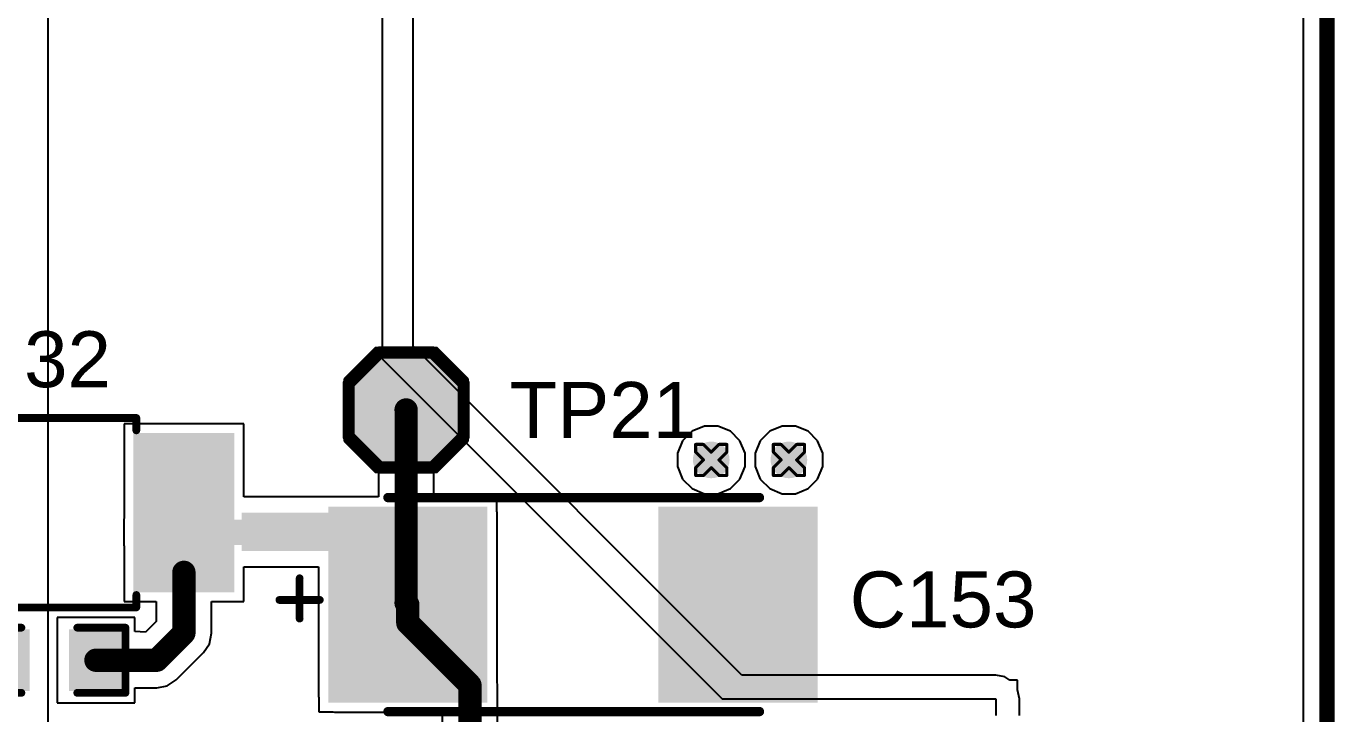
# Model space of a CAD drawing. Header units: inches. Extents: x -11 to 5379, y 0 to 5429.
# Drawn here: x 322.73 to 344.13, y 31.78 to 43.03 of the extents above; entities that cross this region are included whole.
import ezdxf

# ---------------------------------------------------------------- set-up
doc = ezdxf.new("R2010")
doc.units = ezdxf.units.IN
for name, color, linetype in [('Board Outline', 216, 'Continuous'), ('Bottom Layer', 5, 'Continuous'), ('Drill Drawing', 1, 'Continuous'), ('GND', 16, 'Continuous'), ('PWR', 76, 'Continuous'), ('Top Layer', 1, 'Continuous'), ('Top Overlay', 2, 'Continuous'), ('Top Paste', 8, 'Continuous'), ('Top Solder', 216, 'Continuous'), ('Via Holes', 16, 'Continuous')]:
    doc.layers.add(name, color=color, linetype=linetype)
doc.styles.add('Arial', font='', dxfattribs={"height": 0.2})
doc.styles.get('Arial').set_extended_font_data('Arial')

# ---------------------------------------------------------------- blocks, each defined once
blk = doc.blocks.new('VSSOP_8_0_65___94')
at = {"layer": 'Top Layer'}
for points in [[(-1.475, 1.2), (-1.475, 0.75), (-2.925, 0.75), (-2.925, 1.2)], [(2.925, 1.2), (2.925, 0.75), (1.475, 0.75), (1.475, 1.2)], [(-1.475, 0.55), (-1.475, 0.1), (-2.925, 0.1), (-2.925, 0.55)], [(2.925, 0.55), (2.925, 0.1), (1.475, 0.1), (1.475, 0.55)], [(-1.475, -0.1), (-1.475, -0.55), (-2.925, -0.55), (-2.925, -0.1)], [(2.925, -0.1), (2.925, -0.55), (1.475, -0.55), (1.475, -0.1)], [(-1.475, -0.75), (-1.475, -1.2), (-2.925, -1.2), (-2.925, -0.75)], [(2.925, -0.75), (2.925, -1.2), (1.475, -1.2), (1.475, -0.75)]]:
    blk.add_hatch(color=1, dxfattribs=at).paths.add_polyline_path(points)
at = {"layer": 'Top Paste'}
for points in [[(-1.475, 1.2), (-1.475, 0.75), (-2.925, 0.75), (-2.925, 1.2)], [(2.925, 1.2), (2.925, 0.75), (1.475, 0.75), (1.475, 1.2)], [(-1.475, 0.55), (-1.475, 0.1), (-2.925, 0.1), (-2.925, 0.55)], [(2.925, 0.55), (2.925, 0.1), (1.475, 0.1), (1.475, 0.55)], [(-1.475, -0.1), (-1.475, -0.55), (-2.925, -0.55), (-2.925, -0.1)], [(2.925, -0.1), (2.925, -0.55), (1.475, -0.55), (1.475, -0.1)], [(-1.475, -0.75), (-1.475, -1.2), (-2.925, -1.2), (-2.925, -0.75)], [(2.925, -0.75), (2.925, -1.2), (1.475, -1.2), (1.475, -0.75)]]:
    blk.add_hatch(color=8, dxfattribs=at).paths.add_polyline_path(points)
at = {"layer": 'Top Solder'}
for points in [[(-1.373, 1.302), (-1.373, 0.648), (-3.027, 0.648), (-3.027, 1.302)], [(3.027, 1.302), (3.027, 0.648), (1.373, 0.648), (1.373, 1.302)], [(-1.373, 0.652), (-1.373, -0.002), (-3.027, -0.002), (-3.027, 0.652)], [(3.027, 0.652), (3.027, -0.002), (1.373, -0.002), (1.373, 0.652)], [(-1.373, 0.002), (-1.373, -0.652), (-3.027, -0.652), (-3.027, 0.002)], [(3.027, 0.002), (3.027, -0.652), (1.373, -0.652), (1.373, 0.002)], [(-1.373, -0.648), (-1.373, -1.302), (-3.027, -1.302), (-3.027, -0.648)], [(3.027, -0.648), (3.027, -1.302), (1.373, -1.302), (1.373, -0.648)]]:
    blk.add_hatch(color=216, dxfattribs=at).paths.add_polyline_path(points)
at = {"layer": 'Top Overlay'}
for points in [[(-1.422, 1.346, 0.127, 0.127, 0), (-1.422, 1.549, 0.127, 0.127, 0)], [(-1.422, 1.549, 0.127, 0.127, 0), (1.422, 1.549, 0.127, 0.127, 0)], [(1.422, 1.346, 0.127, 0.127, 0), (1.422, 1.549, 0.127, 0.127, 0)], [(-3.226, 1.143, 0.127, 0.127, 0), (-3.099, 1.016, 0.127, 0.127, 0)], [(-3.226, 0.889, 0.127, 0.127, 0), (-3.226, 1.143, 0.127, 0.127, 0)], [(-3.226, 0.889, 0.127, 0.127, 0), (-3.099, 1.016, 0.127, 0.127, 0)], [(-1.422, -1.549, 0.127, 0.127, 0), (-1.422, -1.346, 0.127, 0.127, 0)], [(1.422, -1.549, 0.127, 0.127, 0), (1.422, -1.346, 0.127, 0.127, 0)], [(-1.422, -1.549, 0.127, 0.127, 0), (1.422, -1.549, 0.127, 0.127, 0)]]:
    blk.add_lwpolyline(points, format="xyseb", dxfattribs=at)
for points in [[(-1.454, 1.549, 0.0635, 0.0635, 1), (-1.391, 1.549, 0.0635, 0.0635, 1)], [(-1.454, 1.549, 0.0635, 0.0635, 1), (-1.391, 1.549, 0.0635, 0.0635, 1)], [(1.391, 1.549, 0.0635, 0.0635, 1), (1.454, 1.549, 0.0635, 0.0635, 1)], [(1.391, 1.549, 0.0635, 0.0635, 1), (1.454, 1.549, 0.0635, 0.0635, 1)], [(-1.454, 1.346, 0.0635, 0.0635, 1), (-1.391, 1.346, 0.0635, 0.0635, 1)], [(1.391, 1.346, 0.0635, 0.0635, 1), (1.454, 1.346, 0.0635, 0.0635, 1)], [(-3.258, 1.143, 0.0635, 0.0635, 1), (-3.194, 1.143, 0.0635, 0.0635, 1)], [(-3.258, 1.143, 0.0635, 0.0635, 1), (-3.194, 1.143, 0.0635, 0.0635, 1)], [(-3.131, 1.016, 0.0635, 0.0635, 1), (-3.067, 1.016, 0.0635, 0.0635, 1)], [(-3.131, 1.016, 0.0635, 0.0635, 1), (-3.067, 1.016, 0.0635, 0.0635, 1)], [(-3.258, 0.889, 0.0635, 0.0635, 1), (-3.194, 0.889, 0.0635, 0.0635, 1)], [(-3.258, 0.889, 0.0635, 0.0635, 1), (-3.194, 0.889, 0.0635, 0.0635, 1)], [(-1.454, -1.346, 0.0635, 0.0635, 1), (-1.391, -1.346, 0.0635, 0.0635, 1)], [(1.391, -1.346, 0.0635, 0.0635, 1), (1.454, -1.346, 0.0635, 0.0635, 1)], [(-1.454, -1.549, 0.0635, 0.0635, 1), (-1.391, -1.549, 0.0635, 0.0635, 1)], [(-1.454, -1.549, 0.0635, 0.0635, 1), (-1.391, -1.549, 0.0635, 0.0635, 1)], [(1.391, -1.549, 0.0635, 0.0635, 1), (1.454, -1.549, 0.0635, 0.0635, 1)], [(1.391, -1.549, 0.0635, 0.0635, 1), (1.454, -1.549, 0.0635, 0.0635, 1)]]:
    blk.add_lwpolyline(points, format="xyseb", close=True, dxfattribs=at)
blk = doc.blocks.new('T__________162')
at = {"layer": 'Top Layer'}
blk.add_hatch(color=1, dxfattribs=at).paths.add_polyline_path([(0.381, 0.762), (-0.381, 0.762), (-0.762, 0.381), (-0.762, -0.381), (-0.381, -0.762), (0.381, -0.762), (0.762, -0.381), (0.762, 0.381)])
at = {"layer": 'Top Paste'}
blk.add_hatch(color=8, dxfattribs=at).paths.add_polyline_path([(0.381, 0.762), (-0.381, 0.762), (-0.762, 0.381), (-0.762, -0.381), (-0.381, -0.762), (0.381, -0.762), (0.762, -0.381), (0.762, 0.381)])
at = {"layer": 'Top Solder'}
blk.add_hatch(color=216, dxfattribs=at).paths.add_polyline_path([(0.432, 0.864), (-0.432, 0.864), (-0.864, 0.432), (-0.864, -0.432), (-0.432, -0.864), (0.432, -0.864), (0.864, -0.432), (0.864, 0.432)])
at = {"layer": 'Top Overlay'}
for points in [[(-0.94, 0.432, 0.2, 0.2, 0), (-0.432, 0.94, 0.2, 0.2, 0)], [(-0.432, 0.94, 0.2, 0.2, 0), (0.432, 0.94, 0.2, 0.2, 0)], [(0.432, 0.94, 0.2, 0.2, 0), (0.94, 0.432, 0.2, 0.2, 0)], [(-0.94, -0.432, 0.2, 0.2, 0), (-0.94, 0.432, 0.2, 0.2, 0)], [(0.94, -0.432, 0.2, 0.2, 0), (0.94, 0.432, 0.2, 0.2, 0)], [(-0.94, -0.432, 0.2, 0.2, 0), (-0.432, -0.94, 0.2, 0.2, 0)], [(0.432, -0.94, 0.2, 0.2, 0), (0.94, -0.432, 0.2, 0.2, 0)], [(-0.432, -0.94, 0.2, 0.2, 0), (0.432, -0.94, 0.2, 0.2, 0)]]:
    blk.add_lwpolyline(points, format="xyseb", dxfattribs=at)
for points in [[(-0.482, 0.94, 0.1, 0.1, 1), (-0.382, 0.94, 0.1, 0.1, 1)], [(-0.482, 0.94, 0.1, 0.1, 1), (-0.382, 0.94, 0.1, 0.1, 1)], [(0.382, 0.94, 0.1, 0.1, 1), (0.482, 0.94, 0.1, 0.1, 1)], [(0.382, 0.94, 0.1, 0.1, 1), (0.482, 0.94, 0.1, 0.1, 1)], [(-0.99, 0.432, 0.1, 0.1, 1), (-0.89, 0.432, 0.1, 0.1, 1)], [(-0.99, 0.432, 0.1, 0.1, 1), (-0.89, 0.432, 0.1, 0.1, 1)], [(0.89, 0.432, 0.1, 0.1, 1), (0.99, 0.432, 0.1, 0.1, 1)], [(0.89, 0.432, 0.1, 0.1, 1), (0.99, 0.432, 0.1, 0.1, 1)], [(-0.99, -0.432, 0.1, 0.1, 1), (-0.89, -0.432, 0.1, 0.1, 1)], [(-0.99, -0.432, 0.1, 0.1, 1), (-0.89, -0.432, 0.1, 0.1, 1)], [(0.89, -0.432, 0.1, 0.1, 1), (0.99, -0.432, 0.1, 0.1, 1)], [(0.89, -0.432, 0.1, 0.1, 1), (0.99, -0.432, 0.1, 0.1, 1)], [(-0.482, -0.94, 0.1, 0.1, 1), (-0.382, -0.94, 0.1, 0.1, 1)], [(-0.482, -0.94, 0.1, 0.1, 1), (-0.382, -0.94, 0.1, 0.1, 1)], [(0.382, -0.94, 0.1, 0.1, 1), (0.482, -0.94, 0.1, 0.1, 1)], [(0.382, -0.94, 0.1, 0.1, 1), (0.482, -0.94, 0.1, 0.1, 1)]]:
    blk.add_lwpolyline(points, format="xyseb", close=True, dxfattribs=at)
blk = doc.blocks.new('C___0603_581')
at = {"layer": 'Top Layer'}
for points in [[(-0.381, 0.445), (-0.381, -0.445), (-1.143, -0.445), (-1.143, 0.445)], [(1.143, 0.445), (1.143, -0.445), (0.381, -0.445), (0.381, 0.445)]]:
    blk.add_hatch(color=1, dxfattribs=at).paths.add_polyline_path(points)
at = {"layer": 'Top Paste'}
for points in [[(-0.381, 0.445), (-0.381, -0.445), (-1.143, -0.445), (-1.143, 0.445)], [(1.143, 0.445), (1.143, -0.445), (0.381, -0.445), (0.381, 0.445)]]:
    blk.add_hatch(color=8, dxfattribs=at).paths.add_polyline_path(points)
at = {"layer": 'Top Solder'}
for points in [[(-0.321, 0.504), (-0.321, -0.504), (-1.203, -0.504), (-1.203, 0.504)], [(1.203, 0.504), (1.203, -0.504), (0.321, -0.504), (0.321, 0.504)]]:
    blk.add_hatch(color=216, dxfattribs=at).paths.add_polyline_path(points)
at = {"layer": 'Top Overlay'}
for points in [[(-1.245, 0.533, 0.127, 0.127, 0), (-0.457, 0.533, 0.127, 0.127, 0)], [(-1.245, -0.533, 0.127, 0.127, 0), (-1.245, 0.533, 0.127, 0.127, 0)], [(0.457, 0.533, 0.127, 0.127, 0), (1.245, 0.533, 0.127, 0.127, 0)], [(1.245, -0.533, 0.127, 0.127, 0), (1.245, 0.533, 0.127, 0.127, 0)], [(-1.245, -0.533, 0.127, 0.127, 0), (-0.457, -0.533, 0.127, 0.127, 0)], [(0.457, -0.533, 0.127, 0.127, 0), (1.245, -0.533, 0.127, 0.127, 0)]]:
    blk.add_lwpolyline(points, format="xyseb", dxfattribs=at)
for points in [[(-1.276, 0.533, 0.0635, 0.0635, 1), (-1.213, 0.533, 0.0635, 0.0635, 1)], [(-1.276, 0.533, 0.0635, 0.0635, 1), (-1.213, 0.533, 0.0635, 0.0635, 1)], [(-0.489, 0.533, 0.0635, 0.0635, 1), (-0.425, 0.533, 0.0635, 0.0635, 1)], [(0.425, 0.533, 0.0635, 0.0635, 1), (0.489, 0.533, 0.0635, 0.0635, 1)], [(1.213, 0.533, 0.0635, 0.0635, 1), (1.276, 0.533, 0.0635, 0.0635, 1)], [(1.213, 0.533, 0.0635, 0.0635, 1), (1.276, 0.533, 0.0635, 0.0635, 1)], [(-1.276, -0.533, 0.0635, 0.0635, 1), (-1.213, -0.533, 0.0635, 0.0635, 1)], [(-1.276, -0.533, 0.0635, 0.0635, 1), (-1.213, -0.533, 0.0635, 0.0635, 1)], [(-0.489, -0.533, 0.0635, 0.0635, 1), (-0.425, -0.533, 0.0635, 0.0635, 1)], [(0.425, -0.533, 0.0635, 0.0635, 1), (0.489, -0.533, 0.0635, 0.0635, 1)], [(1.213, -0.533, 0.0635, 0.0635, 1), (1.276, -0.533, 0.0635, 0.0635, 1)], [(1.213, -0.533, 0.0635, 0.0635, 1), (1.276, -0.533, 0.0635, 0.0635, 1)]]:
    blk.add_lwpolyline(points, format="xyseb", close=True, dxfattribs=at)
blk = doc.blocks.new('C____C_582')
at = {"layer": 'Top Layer'}
for points in [[(-3.9, 1.5), (-1.5, 1.5), (-1.5, -1.5), (-3.9, -1.5)], [(1.5, 1.5), (3.9, 1.5), (3.9, -1.5), (1.5, -1.5)]]:
    blk.add_hatch(color=1, dxfattribs=at).paths.add_polyline_path(points)
at = {"layer": 'Top Paste'}
for points in [[(-3.9, 1.5), (-1.5, 1.5), (-1.5, -1.5), (-3.9, -1.5)], [(1.5, 1.5), (3.9, 1.5), (3.9, -1.5), (1.5, -1.5)]]:
    blk.add_hatch(color=8, dxfattribs=at).paths.add_polyline_path(points)
at = {"layer": 'Top Solder'}
for points in [[(-4.002, 1.602), (-1.398, 1.602), (-1.398, -1.602), (-4.002, -1.602)], [(1.398, 1.602), (4.002, 1.602), (4.002, -1.602), (1.398, -1.602)]]:
    blk.add_hatch(color=216, dxfattribs=at).paths.add_polyline_path(points)
at = {"layer": 'Top Overlay'}
for points in [[(-3.025, 1.75, 0.152, 0.152, 0), (3.05, 1.75, 0.152, 0.152, 0)], [(-4.469, -0.229, 0.127, 0.127, 0), (-4.469, 0.431, 0.127, 0.127, 0)], [(-4.799, 0.076, 0.127, 0.127, 0), (-4.138, 0.076, 0.127, 0.127, 0)], [(-3.025, -1.75, 0.152, 0.152, 0), (3.05, -1.75, 0.152, 0.152, 0)]]:
    blk.add_lwpolyline(points, format="xyseb", dxfattribs=at)
for points in [[(-3.063, 1.75, 0.0762, 0.0762, 1), (-2.987, 1.75, 0.0762, 0.0762, 1)], [(3.012, 1.75, 0.0762, 0.0762, 1), (3.088, 1.75, 0.0762, 0.0762, 1)], [(-4.5, 0.431, 0.0635, 0.0635, 1), (-4.437, 0.431, 0.0635, 0.0635, 1)], [(-4.831, 0.076, 0.0635, 0.0635, 1), (-4.767, 0.076, 0.0635, 0.0635, 1)], [(-4.17, 0.076, 0.0635, 0.0635, 1), (-4.107, 0.076, 0.0635, 0.0635, 1)], [(-4.5, -0.229, 0.0635, 0.0635, 1), (-4.437, -0.229, 0.0635, 0.0635, 1)], [(-3.063, -1.75, 0.0762, 0.0762, 1), (-2.987, -1.75, 0.0762, 0.0762, 1)], [(3.012, -1.75, 0.0762, 0.0762, 1), (3.088, -1.75, 0.0762, 0.0762, 1)]]:
    blk.add_lwpolyline(points, format="xyseb", close=True, dxfattribs=at)

msp = doc.modelspace()

# ---------------------------------------------------------------- hatches: boundary and pattern name
at = {"layer": 'Bottom Layer'}
h = msp.add_hatch(color=5, dxfattribs=at)
edge = h.paths.add_edge_path()
edge.add_arc((333.931, 35.937), 0.3, 0, 360)
h = msp.add_hatch(color=5, dxfattribs=at)
edge = h.paths.add_edge_path()
edge.add_arc((335.201, 35.937), 0.3, 0, 360)
at = {"layer": 'GND'}
h = msp.add_hatch(color=16, dxfattribs=at)
edge = h.paths.add_edge_path()
edge.add_arc((333.931, 35.937), 0.3, 0, 360)
h = msp.add_hatch(color=16, dxfattribs=at)
edge = h.paths.add_edge_path()
edge.add_arc((335.201, 35.937), 0.3, 0, 360)
at = {"layer": 'PWR'}
h = msp.add_hatch(color=76, dxfattribs=at)
edge = h.paths.add_edge_path()
edge.add_arc((333.931, 35.937), 0.3, 0, 360)
h = msp.add_hatch(color=76, dxfattribs=at)
edge = h.paths.add_edge_path()
edge.add_arc((335.201, 35.937), 0.3, 0, 360)
at = {"layer": 'Top Layer'}
h = msp.add_hatch(color=1, dxfattribs=at)
edge = h.paths.add_edge_path()
edge.add_arc((333.931, 35.937), 0.3, 0, 360)
h = msp.add_hatch(color=1, dxfattribs=at)
edge = h.paths.add_edge_path()
edge.add_arc((335.201, 35.937), 0.3, 0, 360)
for points in [[(324.584, 34.546), (330.17, 34.546), (330.17, 34.96), (324.584, 34.96)], [(326.251, 34.445), (330.17, 34.445), (330.17, 35.074), (326.251, 35.074)], [(327.77, 32.071), (330.17, 32.071), (330.17, 35.071), (327.77, 35.071)]]:
    msp.add_hatch(color=1, dxfattribs=at).paths.add_polyline_path(points)
at = {"layer": 'Via Holes'}
h = msp.add_hatch(color=7, dxfattribs=at)
edge = h.paths.add_edge_path()
edge.add_arc((333.931, 35.937), 0.15, 0, 360)
h = msp.add_hatch(color=7, dxfattribs=at)
edge = h.paths.add_edge_path()
edge.add_arc((335.201, 35.937), 0.15, 0, 360)

# ---------------------------------------------------------------- linework, layer by layer
at = {"layer": 'Board Outline'}
msp.add_lwpolyline([(344, 0, 0.254, 0.254, 0), (344, 110, 0.254, 0.254, 0)], format="xyseb", dxfattribs=at)
at = {"layer": 'Bottom Layer'}
msp.add_line((343.612, 100.329), (343.612, 9.672), dxfattribs=at)
at = {"layer": 'Drill Drawing'}
for points in [[(333.677, 36.064, 0.0508, 0.0508, 0), (333.677, 36.191, 0.0508, 0.0508, 0)], [(333.677, 36.191, 0.0508, 0.0508, 0), (333.804, 36.191, 0.0508, 0.0508, 0)], [(333.804, 36.191, 0.0508, 0.0508, 0), (333.931, 36.064, 0.0508, 0.0508, 0)], [(333.931, 36.064, 0.0508, 0.0508, 0), (334.058, 36.191, 0.0508, 0.0508, 0)], [(334.058, 36.191, 0.0508, 0.0508, 0), (334.185, 36.191, 0.0508, 0.0508, 0)], [(334.185, 36.064, 0.0508, 0.0508, 0), (334.185, 36.191, 0.0508, 0.0508, 0)], [(334.947, 36.064, 0.0508, 0.0508, 0), (334.947, 36.191, 0.0508, 0.0508, 0)], [(334.947, 36.191, 0.0508, 0.0508, 0), (335.074, 36.191, 0.0508, 0.0508, 0)], [(335.074, 36.191, 0.0508, 0.0508, 0), (335.201, 36.064, 0.0508, 0.0508, 0)], [(335.201, 36.064, 0.0508, 0.0508, 0), (335.328, 36.191, 0.0508, 0.0508, 0)], [(335.328, 36.191, 0.0508, 0.0508, 0), (335.455, 36.191, 0.0508, 0.0508, 0)], [(335.455, 36.064, 0.0508, 0.0508, 0), (335.455, 36.191, 0.0508, 0.0508, 0)], [(333.677, 36.064, 0.0508, 0.0508, 0), (333.804, 35.937, 0.0508, 0.0508, 0)], [(333.677, 35.81, 0.0508, 0.0508, 0), (333.804, 35.937, 0.0508, 0.0508, 0)], [(334.058, 35.937, 0.0508, 0.0508, 0), (334.185, 36.064, 0.0508, 0.0508, 0)], [(334.058, 35.937, 0.0508, 0.0508, 0), (334.185, 35.81, 0.0508, 0.0508, 0)], [(334.947, 36.064, 0.0508, 0.0508, 0), (335.074, 35.937, 0.0508, 0.0508, 0)], [(334.947, 35.81, 0.0508, 0.0508, 0), (335.074, 35.937, 0.0508, 0.0508, 0)], [(335.328, 35.937, 0.0508, 0.0508, 0), (335.455, 36.064, 0.0508, 0.0508, 0)], [(335.328, 35.937, 0.0508, 0.0508, 0), (335.455, 35.81, 0.0508, 0.0508, 0)], [(333.677, 35.683, 0.0508, 0.0508, 0), (333.677, 35.81, 0.0508, 0.0508, 0)], [(333.804, 35.683, 0.0508, 0.0508, 0), (333.931, 35.81, 0.0508, 0.0508, 0)], [(333.931, 35.81, 0.0508, 0.0508, 0), (334.058, 35.683, 0.0508, 0.0508, 0)], [(334.185, 35.683, 0.0508, 0.0508, 0), (334.185, 35.81, 0.0508, 0.0508, 0)], [(334.947, 35.683, 0.0508, 0.0508, 0), (334.947, 35.81, 0.0508, 0.0508, 0)], [(335.074, 35.683, 0.0508, 0.0508, 0), (335.201, 35.81, 0.0508, 0.0508, 0)], [(335.201, 35.81, 0.0508, 0.0508, 0), (335.328, 35.683, 0.0508, 0.0508, 0)], [(335.455, 35.683, 0.0508, 0.0508, 0), (335.455, 35.81, 0.0508, 0.0508, 0)], [(333.677, 35.683, 0.0508, 0.0508, 0), (333.804, 35.683, 0.0508, 0.0508, 0)], [(334.058, 35.683, 0.0508, 0.0508, 0), (334.185, 35.683, 0.0508, 0.0508, 0)], [(334.947, 35.683, 0.0508, 0.0508, 0), (335.074, 35.683, 0.0508, 0.0508, 0)], [(335.328, 35.683, 0.0508, 0.0508, 0), (335.455, 35.683, 0.0508, 0.0508, 0)]]:
    msp.add_lwpolyline(points, format="xyseb", dxfattribs=at)
for points in [[(333.664, 36.191, 0.0254, 0.0254, 1), (333.689, 36.191, 0.0254, 0.0254, 1)], [(333.664, 36.191, 0.0254, 0.0254, 1), (333.689, 36.191, 0.0254, 0.0254, 1)], [(333.791, 36.191, 0.0254, 0.0254, 1), (333.816, 36.191, 0.0254, 0.0254, 1)], [(333.791, 36.191, 0.0254, 0.0254, 1), (333.816, 36.191, 0.0254, 0.0254, 1)], [(334.045, 36.191, 0.0254, 0.0254, 1), (334.07, 36.191, 0.0254, 0.0254, 1)], [(334.045, 36.191, 0.0254, 0.0254, 1), (334.07, 36.191, 0.0254, 0.0254, 1)], [(334.172, 36.191, 0.0254, 0.0254, 1), (334.197, 36.191, 0.0254, 0.0254, 1)], [(334.172, 36.191, 0.0254, 0.0254, 1), (334.197, 36.191, 0.0254, 0.0254, 1)], [(334.934, 36.191, 0.0254, 0.0254, 1), (334.959, 36.191, 0.0254, 0.0254, 1)], [(334.934, 36.191, 0.0254, 0.0254, 1), (334.959, 36.191, 0.0254, 0.0254, 1)], [(335.061, 36.191, 0.0254, 0.0254, 1), (335.086, 36.191, 0.0254, 0.0254, 1)], [(335.061, 36.191, 0.0254, 0.0254, 1), (335.086, 36.191, 0.0254, 0.0254, 1)], [(335.315, 36.191, 0.0254, 0.0254, 1), (335.34, 36.191, 0.0254, 0.0254, 1)], [(335.315, 36.191, 0.0254, 0.0254, 1), (335.34, 36.191, 0.0254, 0.0254, 1)], [(335.442, 36.191, 0.0254, 0.0254, 1), (335.467, 36.191, 0.0254, 0.0254, 1)], [(335.442, 36.191, 0.0254, 0.0254, 1), (335.467, 36.191, 0.0254, 0.0254, 1)], [(333.664, 36.064, 0.0254, 0.0254, 1), (333.689, 36.064, 0.0254, 0.0254, 1)], [(333.664, 36.064, 0.0254, 0.0254, 1), (333.689, 36.064, 0.0254, 0.0254, 1)], [(333.791, 35.937, 0.0254, 0.0254, 1), (333.816, 35.937, 0.0254, 0.0254, 1)], [(333.791, 35.937, 0.0254, 0.0254, 1), (333.816, 35.937, 0.0254, 0.0254, 1)], [(333.918, 36.064, 0.0254, 0.0254, 1), (333.943, 36.064, 0.0254, 0.0254, 1)], [(333.918, 36.064, 0.0254, 0.0254, 1), (333.943, 36.064, 0.0254, 0.0254, 1)], [(334.045, 35.937, 0.0254, 0.0254, 1), (334.07, 35.937, 0.0254, 0.0254, 1)], [(334.045, 35.937, 0.0254, 0.0254, 1), (334.07, 35.937, 0.0254, 0.0254, 1)], [(334.172, 36.064, 0.0254, 0.0254, 1), (334.197, 36.064, 0.0254, 0.0254, 1)], [(334.172, 36.064, 0.0254, 0.0254, 1), (334.197, 36.064, 0.0254, 0.0254, 1)], [(334.934, 36.064, 0.0254, 0.0254, 1), (334.959, 36.064, 0.0254, 0.0254, 1)], [(334.934, 36.064, 0.0254, 0.0254, 1), (334.959, 36.064, 0.0254, 0.0254, 1)], [(335.061, 35.937, 0.0254, 0.0254, 1), (335.086, 35.937, 0.0254, 0.0254, 1)], [(335.061, 35.937, 0.0254, 0.0254, 1), (335.086, 35.937, 0.0254, 0.0254, 1)], [(335.188, 36.064, 0.0254, 0.0254, 1), (335.213, 36.064, 0.0254, 0.0254, 1)], [(335.188, 36.064, 0.0254, 0.0254, 1), (335.213, 36.064, 0.0254, 0.0254, 1)], [(335.315, 35.937, 0.0254, 0.0254, 1), (335.34, 35.937, 0.0254, 0.0254, 1)], [(335.315, 35.937, 0.0254, 0.0254, 1), (335.34, 35.937, 0.0254, 0.0254, 1)], [(335.442, 36.064, 0.0254, 0.0254, 1), (335.467, 36.064, 0.0254, 0.0254, 1)], [(335.442, 36.064, 0.0254, 0.0254, 1), (335.467, 36.064, 0.0254, 0.0254, 1)], [(333.664, 35.81, 0.0254, 0.0254, 1), (333.689, 35.81, 0.0254, 0.0254, 1)], [(333.664, 35.81, 0.0254, 0.0254, 1), (333.689, 35.81, 0.0254, 0.0254, 1)], [(333.918, 35.81, 0.0254, 0.0254, 1), (333.943, 35.81, 0.0254, 0.0254, 1)], [(333.918, 35.81, 0.0254, 0.0254, 1), (333.943, 35.81, 0.0254, 0.0254, 1)], [(334.172, 35.81, 0.0254, 0.0254, 1), (334.197, 35.81, 0.0254, 0.0254, 1)], [(334.172, 35.81, 0.0254, 0.0254, 1), (334.197, 35.81, 0.0254, 0.0254, 1)], [(334.934, 35.81, 0.0254, 0.0254, 1), (334.959, 35.81, 0.0254, 0.0254, 1)], [(334.934, 35.81, 0.0254, 0.0254, 1), (334.959, 35.81, 0.0254, 0.0254, 1)], [(335.188, 35.81, 0.0254, 0.0254, 1), (335.213, 35.81, 0.0254, 0.0254, 1)], [(335.188, 35.81, 0.0254, 0.0254, 1), (335.213, 35.81, 0.0254, 0.0254, 1)], [(335.442, 35.81, 0.0254, 0.0254, 1), (335.467, 35.81, 0.0254, 0.0254, 1)], [(335.442, 35.81, 0.0254, 0.0254, 1), (335.467, 35.81, 0.0254, 0.0254, 1)], [(333.664, 35.683, 0.0254, 0.0254, 1), (333.689, 35.683, 0.0254, 0.0254, 1)], [(333.664, 35.683, 0.0254, 0.0254, 1), (333.689, 35.683, 0.0254, 0.0254, 1)], [(333.791, 35.683, 0.0254, 0.0254, 1), (333.816, 35.683, 0.0254, 0.0254, 1)], [(333.791, 35.683, 0.0254, 0.0254, 1), (333.816, 35.683, 0.0254, 0.0254, 1)], [(334.045, 35.683, 0.0254, 0.0254, 1), (334.07, 35.683, 0.0254, 0.0254, 1)], [(334.045, 35.683, 0.0254, 0.0254, 1), (334.07, 35.683, 0.0254, 0.0254, 1)], [(334.172, 35.683, 0.0254, 0.0254, 1), (334.197, 35.683, 0.0254, 0.0254, 1)], [(334.172, 35.683, 0.0254, 0.0254, 1), (334.197, 35.683, 0.0254, 0.0254, 1)], [(334.934, 35.683, 0.0254, 0.0254, 1), (334.959, 35.683, 0.0254, 0.0254, 1)], [(334.934, 35.683, 0.0254, 0.0254, 1), (334.959, 35.683, 0.0254, 0.0254, 1)], [(335.061, 35.683, 0.0254, 0.0254, 1), (335.086, 35.683, 0.0254, 0.0254, 1)], [(335.061, 35.683, 0.0254, 0.0254, 1), (335.086, 35.683, 0.0254, 0.0254, 1)], [(335.315, 35.683, 0.0254, 0.0254, 1), (335.34, 35.683, 0.0254, 0.0254, 1)], [(335.315, 35.683, 0.0254, 0.0254, 1), (335.34, 35.683, 0.0254, 0.0254, 1)], [(335.442, 35.683, 0.0254, 0.0254, 1), (335.467, 35.683, 0.0254, 0.0254, 1)], [(335.442, 35.683, 0.0254, 0.0254, 1), (335.467, 35.683, 0.0254, 0.0254, 1)]]:
    msp.add_lwpolyline(points, format="xyseb", close=True, dxfattribs=at)
at = {"layer": 'GND'}
msp.add_line((343.612, 97.629), (343.612, 11.412), dxfattribs=at)
at = {"layer": 'PWR'}
for p, q in [((343.612, 73.359), (343.612, 0.388)), ((329.057, 37.795), (329.057, 63.805)), ((328.549, 63.576), (328.549, 37.592)), ((323.088, 28.457), (323.088, 60.655)), ((334.434, 32.418), (329.057, 37.795)), ((328.549, 37.592), (334.112, 32.029)), ((333.617, 36.407), (333.461, 36.251)), ((333.821, 36.491), (333.617, 36.407)), ((334.041, 36.491), (333.821, 36.491)), ((334.245, 36.407), (334.041, 36.491)), ((334.4, 36.251), (334.245, 36.407)), ((334.887, 36.407), (334.731, 36.251)), ((335.091, 36.491), (334.887, 36.407)), ((335.311, 36.491), (335.091, 36.491)), ((335.515, 36.407), (335.311, 36.491)), ((335.67, 36.251), (335.515, 36.407)), ((333.461, 36.251), (333.377, 36.047)), ((334.485, 36.047), (334.4, 36.251)), ((334.731, 36.251), (334.647, 36.047)), ((335.755, 36.047), (335.67, 36.251)), ((333.377, 36.047), (333.377, 35.827)), ((334.485, 35.827), (334.485, 36.047)), ((334.647, 36.047), (334.647, 35.827)), ((335.755, 35.827), (335.755, 36.047)), ((333.377, 35.827), (333.461, 35.623)), ((334.4, 35.623), (334.485, 35.827)), ((334.647, 35.827), (334.731, 35.623)), ((335.67, 35.623), (335.755, 35.827)), ((333.461, 35.623), (333.617, 35.468)), ((334.245, 35.468), (334.4, 35.623)), ((334.731, 35.623), (334.887, 35.468)), ((335.515, 35.468), (335.67, 35.623)), ((333.617, 35.468), (333.821, 35.383)), ((333.821, 35.383), (334.041, 35.383)), ((334.041, 35.383), (334.245, 35.468)), ((334.887, 35.468), (335.091, 35.383)), ((335.091, 35.383), (335.311, 35.383)), ((335.311, 35.383), (335.515, 35.468)), ((338.582, 32.418), (334.434, 32.418)), ((338.731, 32.388), (338.582, 32.418)), ((338.812, 32.334), (338.731, 32.388)), ((338.938, 32.334), (338.812, 32.334)), ((338.938, 32.183), (338.938, 32.334)), ((338.941, 32.178), (338.938, 32.183)), ((338.97, 32.029), (338.941, 32.178)), ((334.112, 32.029), (338.582, 32.029)), ((338.582, 32.029), (338.582, 31.757)), ((338.97, 31.757), (338.97, 32.029))]:
    msp.add_line(p, q, dxfattribs=at)
at = {"layer": 'Top Layer'}
for p, q in [((343.612, 49.376), (343.612, 9.671)), ((328.435, 37.77), (327.927, 37.262)), ((329.451, 37.77), (328.435, 37.77)), ((329.959, 37.262), (329.451, 37.77)), ((327.927, 37.262), (327.927, 36.246)), ((329.959, 36.246), (329.959, 37.262)), ((326.288, 36.528), (324.33, 36.528)), ((324.33, 36.528), (324.33, 35.57)), ((326.288, 35.333), (326.288, 36.528)), ((327.927, 36.246), (328.435, 35.738)), ((329.451, 35.738), (329.959, 36.246)), ((328.435, 35.738), (328.489, 35.738)), ((328.489, 35.738), (328.489, 35.333)), ((329.396, 35.333), (329.396, 35.738)), ((329.396, 35.738), (329.451, 35.738)), ((324.33, 35.57), (324.33, 34.985)), ((328.489, 35.333), (326.288, 35.333)), ((330.17, 35.333), (329.396, 35.333)), ((330.215, 35.325), (330.17, 35.333)), ((330.424, 35.325), (330.215, 35.325)), ((330.424, 35.099), (330.424, 35.325)), ((330.429, 35.074), (330.424, 35.099)), ((324.33, 34.985), (324.325, 34.96)), ((324.325, 34.96), (324.325, 34.546)), ((330.429, 32.306), (330.429, 35.074)), ((324.325, 34.546), (324.33, 34.521)), ((324.33, 34.521), (324.33, 33.62)), ((326.288, 33.62), (326.288, 34.186)), ((326.288, 34.186), (327.511, 34.186)), ((327.511, 34.186), (327.511, 32.071)), ((324.33, 33.62), (324.856, 33.62)), ((324.856, 33.62), (324.856, 33.294)), ((325.762, 33.106), (325.762, 33.62)), ((325.762, 33.62), (326.288, 33.62)), ((324.506, 33.36), (323.236, 33.36)), ((323.236, 33.36), (323.236, 31.963)), ((324.506, 33.132), (324.506, 33.36)), ((324.856, 33.294), (324.684, 33.122)), ((324.684, 33.122), (324.506, 33.132)), ((325.728, 32.932), (325.762, 33.106)), ((325.185, 32.341), (325.629, 32.785)), ((325.629, 32.785), (325.728, 32.932)), ((325.629, 32.785), (325.629, 32.785)), ((325.038, 32.243), (325.185, 32.341)), ((324.506, 31.963), (324.506, 32.208)), ((324.506, 32.208), (324.864, 32.208)), ((324.864, 32.208), (325.038, 32.243)), ((330.439, 32.255), (330.429, 32.306)), ((330.439, 30.673), (330.439, 32.255)), ((323.236, 31.963), (324.506, 31.963)), ((327.511, 32.071), (327.516, 32.046)), ((327.516, 32.046), (327.516, 31.817)), ((327.516, 31.817), (327.745, 31.817)), ((327.745, 31.817), (327.77, 31.812)), ((327.77, 31.812), (329.533, 31.812)), ((329.533, 31.812), (329.533, 30.673))]:
    msp.add_line(p, q, dxfattribs=at)
for points in [[(328.943, 33.598, 0.381, 0.381, 0), (328.943, 36.754, 0.381, 0.381, 0)], [(325.309, 33.106, 0.381, 0.381, 0), (325.309, 34.099, 0.381, 0.381, 0)], [(328.943, 33.598, 0.381, 0.381, 0), (328.97, 33.571, 0.381, 0.381, 0)], [(328.97, 33.271, 0.381, 0.381, 0), (328.97, 33.571, 0.381, 0.381, 0)], [(328.97, 33.271, 0.381, 0.381, 0), (329.986, 32.255, 0.381, 0.381, 0)], [(324.864, 32.661, 0.381, 0.381, 0), (325.309, 33.106, 0.381, 0.381, 0)], [(323.871, 32.661, 0.381, 0.381, 0), (324.864, 32.661, 0.381, 0.381, 0)], [(329.986, 29.634, 0.381, 0.381, 0), (329.986, 32.255, 0.381, 0.381, 0)]]:
    msp.add_lwpolyline(points, format="xyseb", dxfattribs=at)
for points in [[(328.847, 36.754, 0.191, 0.191, 1), (329.038, 36.754, 0.191, 0.191, 1)], [(325.214, 34.099, 0.191, 0.191, 1), (325.404, 34.099, 0.191, 0.191, 1)], [(328.847, 33.598, 0.191, 0.191, 1), (329.038, 33.598, 0.191, 0.191, 1)], [(328.847, 33.598, 0.191, 0.191, 1), (329.038, 33.598, 0.191, 0.191, 1)], [(328.875, 33.571, 0.191, 0.191, 1), (329.065, 33.571, 0.191, 0.191, 1)], [(328.875, 33.571, 0.191, 0.191, 1), (329.065, 33.571, 0.191, 0.191, 1)], [(328.875, 33.271, 0.191, 0.191, 1), (329.065, 33.271, 0.191, 0.191, 1)], [(328.875, 33.271, 0.191, 0.191, 1), (329.065, 33.271, 0.191, 0.191, 1)], [(325.214, 33.106, 0.191, 0.191, 1), (325.404, 33.106, 0.191, 0.191, 1)], [(325.214, 33.106, 0.191, 0.191, 1), (325.404, 33.106, 0.191, 0.191, 1)], [(323.776, 32.661, 0.191, 0.191, 1), (323.966, 32.661, 0.191, 0.191, 1)], [(324.769, 32.661, 0.191, 0.191, 1), (324.96, 32.661, 0.191, 0.191, 1)], [(324.769, 32.661, 0.191, 0.191, 1), (324.96, 32.661, 0.191, 0.191, 1)], [(329.891, 32.255, 0.191, 0.191, 1), (330.081, 32.255, 0.191, 0.191, 1)], [(329.891, 32.255, 0.191, 0.191, 1), (330.081, 32.255, 0.191, 0.191, 1)]]:
    msp.add_lwpolyline(points, format="xyseb", close=True, dxfattribs=at)

# ---------------------------------------------------------------- block references
for name, p in [('T__________162', (328.943, 36.754)), ('VSSOP_8_0_65___94', (323.109, 35.074)), ('C____C_582', (331.67, 33.571)), ('C___0603_581', (323.109, 32.661))]:
    msp.add_blockref(name, p)

# ---------------------------------------------------------------- texts
at = {"layer": 'Top Overlay', "style": 'Arial'}
for s, p in [('U32', (321.774, 37.126)), ('TP21', (330.632, 36.297)), ('C153', (336.195, 33.198))]:
    msp.add_text(s, height=0.9144, dxfattribs=at).set_placement(p)

doc.saveas('drawing.dxf')
